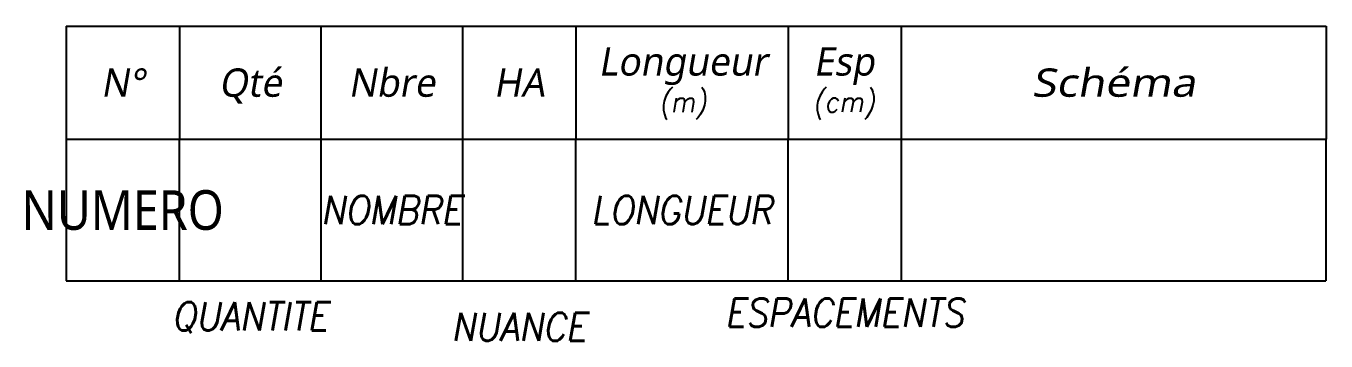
# Model space of a CAD drawing. Header units: millimetres. Extents: x -21776 to 63757, y -7870 to 8483.
# Drawn here: x -20130.2 to -19900.7, y 1831.9 to 1887.6 of the extents above; entities that cross this region are included whole.
import ezdxf
from ezdxf.enums import TextEntityAlignment as Align

# ---------------------------------------------------------------- set-up
doc = ezdxf.new("R2010")
doc.units = ezdxf.units.MM
doc.layers.add('GO-FER-HA', color=140, linetype='Continuous')
doc.layers.add('GO-TEXTE-FER', color=3, linetype='Continuous')
doc.styles.add('Tableau', font='romans.shx', dxfattribs={"width": 0.9, "oblique": 10})
doc.styles.add('Tableau2', font='trebuc.TTF', dxfattribs={"width": 0.9, "oblique": 10})

# ---------------------------------------------------------------- blocks, each defined once
blk = doc.blocks.new('Désignation')
at = {"layer": 'GO-TEXTE-FER'}
for p, q in [((0, 0.8), (8.9, 0.8)), ((0, 0.8), (0, 0)), ((0.8, 0.8), (0.8, 0)), ((1.8, 0.8), (1.8, 0)), ((2.8, 0.8), (2.8, 0)), ((3.6, 0.8), (3.6, 0)), ((5.1, 0.8), (5.1, 0)), ((5.9, 0.8), (5.9, 0)), ((8.9, 0.8), (8.9, 0)), ((0, 0), (8.9, 0))]:
    blk.add_line(p, q, dxfattribs=at)
at = {"layer": 'GO-TEXTE-FER', "style": 'Tableau2', "oblique": 10}
for s, p in [('Longueur', (4.3561, 0.5496)), ('Esp', (5.4943, 0.5496)), ('N°', (0.4, 0.4)), ('Qté', (1.3, 0.4)), ('Nbre', (2.3, 0.4)), ('HA', (3.2, 0.4))]:
    blk.add_text(s, height=0.2, dxfattribs=at).set_placement(p, align=Align.MIDDLE_CENTER)
at = {"layer": 'GO-TEXTE-FER', "style": 'Tableau2', "oblique": 10, "width": 1.2}
blk.add_text('Schéma', height=0.2, dxfattribs=at).set_placement((7.4, 0.4), align=Align.MIDDLE_CENTER)
at = {"layer": 'GO-TEXTE-FER', "color": 7, "style": 'Tableau', "oblique": 10, "width": 0.9}
for s, p in [('(m)', (4.3561, 0.2655)), ('(cm)', (5.4943, 0.2655))]:
    blk.add_text(s, height=0.15, dxfattribs=at).set_placement(p, align=Align.MIDDLE_CENTER)

msp = doc.modelspace()

# ---------------------------------------------------------------- linework, layer by layer
at = {"layer": 'GO-TEXTE-FER'}
for p, q in [((-20123.16098, 1867.55301), (-20123.16098, 1842.55715)), ((-20123.16098, 1867.55301), (-19900.69784, 1867.55301)), ((-20103.1643, 1867.55301), (-20103.1643, 1842.55715)), ((-20078.16844, 1867.55301), (-20078.16844, 1842.55715)), ((-20053.17258, 1867.55301), (-20053.17258, 1842.55715)), ((-20033.17589, 1867.55301), (-20033.17589, 1842.55715)), ((-19995.6821, 1867.55301), (-19995.6821, 1842.55715)), ((-19975.68542, 1867.55301), (-19975.68542, 1842.55715)), ((-19900.69784, 1867.55301), (-19900.69784, 1842.55715)), ((-20123.16098, 1842.55715), (-19900.69784, 1842.55715))]:
    msp.add_line(p, q, dxfattribs=at)

# ---------------------------------------------------------------- block references
at = {"layer": 'GO-FER-HA', "xscale": 25, "yscale": 25, "zscale": 25}
msp.add_blockref('Désignation', (-20123.16098, 1867.55301), dxfattribs=at)

# ---------------------------------------------------------------- texts
at = {"layer": 'GO-TEXTE-FER', "style": 'Tableau2', "width": 0.9}
msp.add_attdef('NUMERO', text='1', height=6.99884, dxfattribs=at).set_placement((-20113.16264, 1855.05508), align=Align.MIDDLE_CENTER)
at = {"layer": 'GO-TEXTE-FER', "style": 'Tableau', "oblique": 10, "width": 0.9}
for tag, text, height, p in [('NOMBRE', '1', 4.99917, (-20065.67051, 1855.05508)), ('LONGUEUR', '1.00', 4.999172, (-20014.429, 1855.05508)), ('ESPACEMENTS', '', 4.99917, (-19985.68376, 1836.9263)), ('QUANTITE', '1', 4.99917, (-20090.66637, 1836.30138)), ('NUANCE', '6', 4.99917, (-20043.17424, 1834.42591))]:
    msp.add_attdef(tag, text=text, height=height, dxfattribs=at).set_placement(p, align=Align.MIDDLE_CENTER)

doc.saveas('drawing.dxf')
